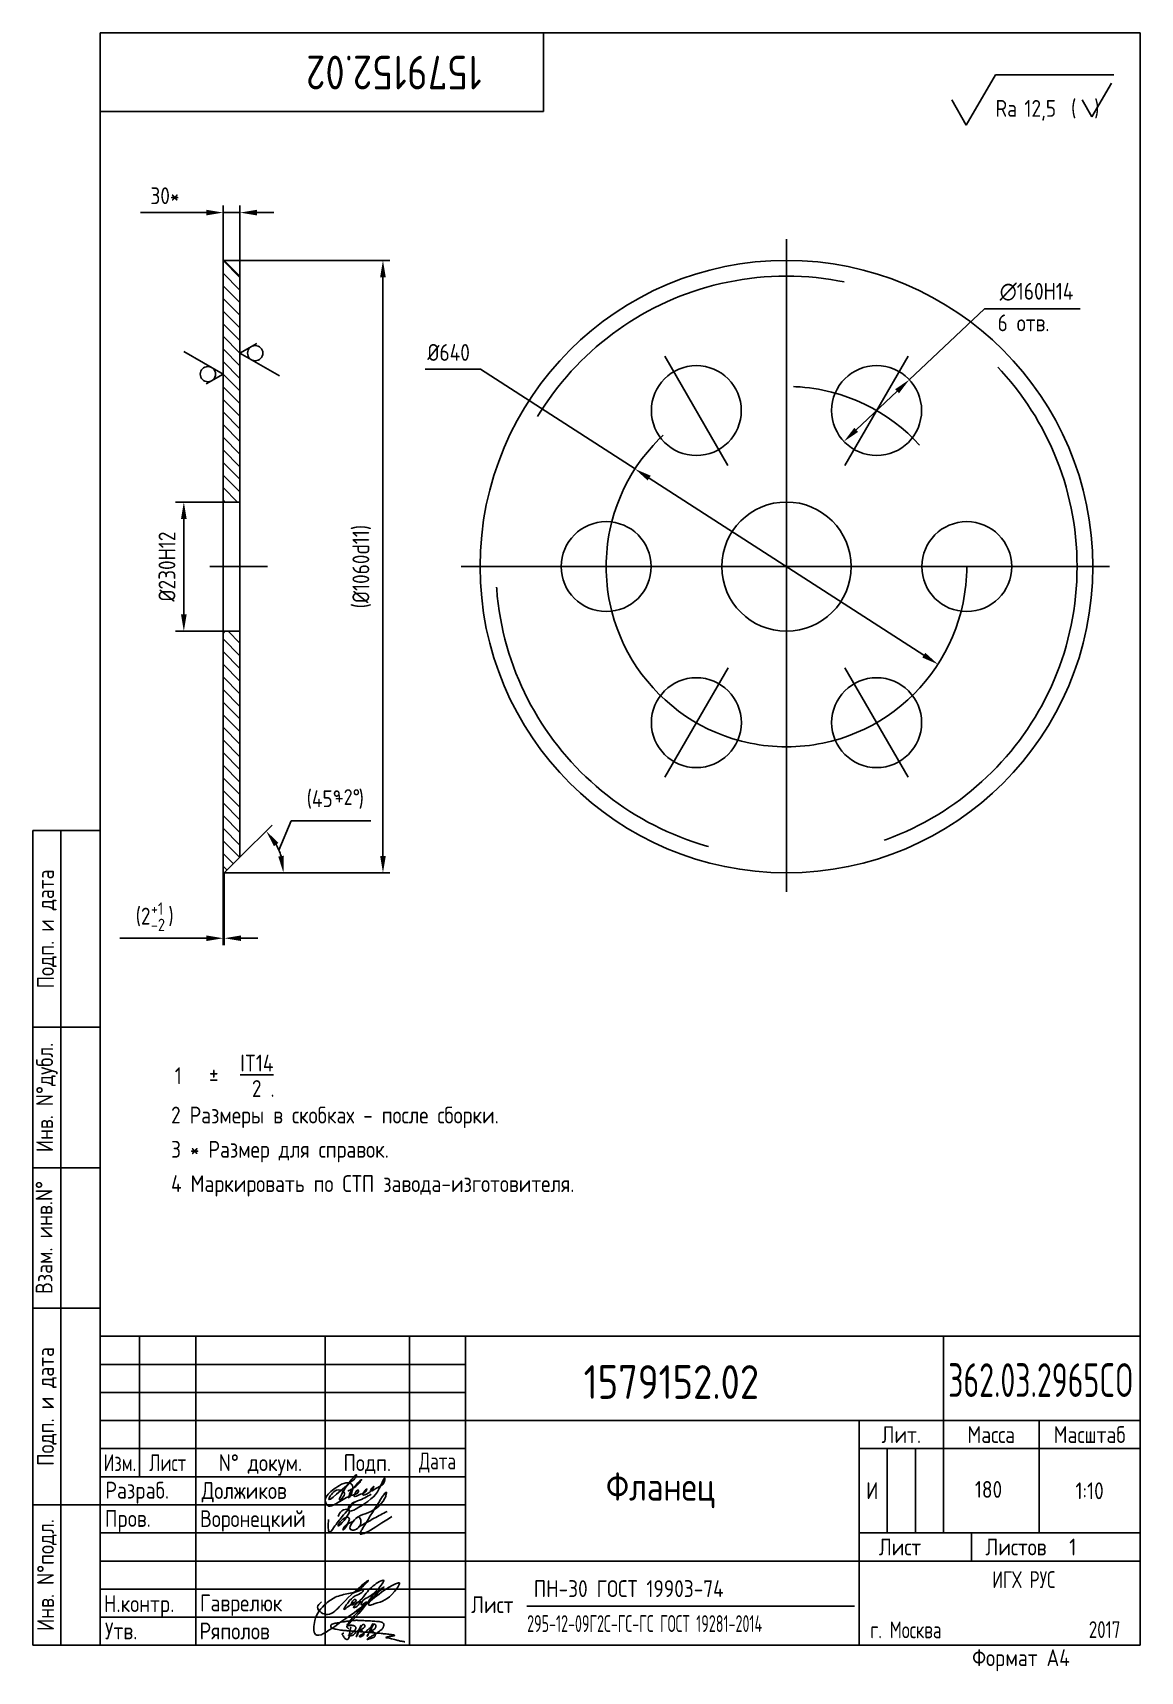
# Paper-space layout 'Layout1-A4_MCad' of a CAD drawing. Header units: millimetres. Extents: x 8 to 205, y 0 to 292.
# The model-space entities are those that its viewports show. They can reach past a viewport. Long polylines and large blocks are cut down to what shows.
import ezdxf
from ezdxf.enums import TextEntityAlignment as Align

# ---------------------------------------------------------------- set-up
doc = ezdxf.new("R2010")
doc.units = ezdxf.units.MM
doc.linetypes.add('CENTER', pattern=[50.8, 31.75, -6.35, 6.35, -6.35])
doc.linetypes.add('HIDDEN', pattern=[9.525, 6.35, -3.175])
for name, color, linetype in [('Bord', 1, 'Continuous'), ('Cen', 5, 'CENTER'), ('Con', 6, 'Continuous'), ('Cont', 6, 'Continuous'), ('Dim', 7, 'Continuous'), ('Hatch', 2, 'Continuous'), ('Hide', 2, 'HIDDEN'), ('Text', 3, 'Continuous'), ('Textb', 6, 'Continuous')]:
    doc.layers.add(name, color=color, linetype=linetype)
doc.layers.get('Defpoints').off()
doc.styles.add('Style1', font='romans.shx', dxfattribs={"width": 0.8})
doc.dimstyles.new('Dia_10', dxfattribs={"dimscale": 10, "dimtxt": 3, "dimasz": 3, "dimexe": 1.25, "dimexo": 0, "dimgap": 1.5, "dimtad": 1, "dimtoh": 1, "dimdec": 0, "dimtxsty": 'Style1', "dimcen": 2.5, "dimclrt": 3, "dimadec": 0, "dimazin": 0, "dimtfac": 1, "dimtdec": 0, "dimtmove": 0, "dimatfit": 2, "dimfxl": 1, "dimarcsym": 0})
doc.dimstyles.new('LIN 10', dxfattribs={"dimscale": 10, "dimtxt": 3, "dimasz": 3, "dimexe": 1.5, "dimexo": 0, "dimgap": 1.5, "dimtad": 1, "dimdec": 0, "dimrnd": 1, "dimdsep": 46, "dimtxsty": 'Style1', "dimcen": 0, "dimdle": 2, "dimclrd": 256, "dimclrt": 3, "dimadec": 0, "dimazin": 0, "dimtfac": 0.666667, "dimtdec": 0, "dimtmove": 0, "dimatfit": 2, "dimfxl": 1, "dimtvp": 0.833333, "dimtolj": 1, "dimtzin": 0, "dimarcsym": 0})

# ---------------------------------------------------------------- blocks, each defined once
blk = doc.blocks.new('A$C53230A76')
at = {"layer": 'Text', "style": 'Style1', "width": 0.8}
blk.add_text('2 .', height=3, dxfattribs=at).set_placement((-0.34, 0))
blk = doc.blocks.new('A$C314368CF')
at = {"layer": 'Text'}
for q in [(7.18, 6), (1.98, 3)]:
    blk.add_line((3.72, 0), q, dxfattribs=at)
at = {"layer": 'Text', "style": 'Style1', "width": 0.8}
blk.add_text('(  )', height=3, dxfattribs=at).set_placement((0, 0))
blk = doc.blocks.new('sherISO_18')
at = {"layer": 'Cont'}
for p, q in [((-30.94, -16.46), (-25.74, -7.46)), ((-25.74, -7.46), (-4.67, -7.46)), ((-30.94, -16.46), (-33.54, -11.96))]:
    blk.add_line(p, q, dxfattribs=at)
blk.add_blockref('A$C314368CF', (-12.3, -14.96))
at = {"layer": 'Textb', "style": 'Style1', "width": 0.8}
blk.add_text('Ra', height=3, dxfattribs=at).set_placement((-25.74, -14.96))
blk.add_attdef('12,5', (-20.6, -14.96), '', height=3, dxfattribs=at)
blk = doc.blocks.new('A$C63F45750')
at = {"layer": 'Text'}
for points, knots in [([(3.17, 2.37), (3.12, 2.38), (3.04, 2.41), (2.94, 2.5), (2.85, 2.57), (2.79, 2.69), (2.87, 2.77), (2.99, 2.84), (3.16, 2.89), (3.36, 2.93), (3.6, 2.95), (3.82, 2.92), (4.05, 2.87), (4.25, 2.78), (4.45, 2.63), (4.46, 2.42), (4.38, 2.26), (4.28, 2.1), (4.17, 1.94), (4.03, 1.78), (3.89, 1.62), (3.75, 1.52), (3.63, 1.43), (3.49, 1.36), (3.35, 1.3), (3.24, 1.25), (3.16, 1.21), (3.12, 1.15), (3.19, 1.1), (3.27, 1.09), (3.4, 1.07), (3.55, 1.07), (3.72, 1.12), (3.92, 1.19), (4.1, 1.34), (4.26, 1.51), (4.44, 1.65), (4.59, 1.81), (4.74, 1.93), (4.84, 2.04), (4.93, 2.14), (5.07, 2.29), (5.19, 2.53), (5.28, 2.68), (5.35, 2.96), (5.23, 2.66), (5.2, 2.44), (5.04, 2.09), (4.95, 1.81), (4.86, 1.57), (4.75, 1.31), (4.67, 1.12), (4.46, 0.78), (4.62, 1.17), (4.71, 1.45), (4.88, 1.74), (5.01, 2), (5.08, 2.19), (5.19, 2.4), (5.32, 2.58), (5.4, 2.75), (5.52, 2.89), (5.65, 3.04), (5.85, 3.1), (6.02, 3.03), (6.08, 2.87), (6.03, 2.7), (5.9, 2.51), (5.7, 2.37), (5.55, 2.23), (5.4, 2.17), (5.31, 2.12), (5.12, 2.09), (5.35, 2.07), (5.48, 2), (5.64, 1.93), (5.75, 1.8), (5.85, 1.67), (5.89, 1.54), (5.89, 1.37), (5.8, 1.2), (5.63, 1.06), (5.41, 0.94), (5.23, 0.86), (5.02, 0.92), (5.13, 1.1), (5.28, 1.16), (5.44, 1.27), (5.61, 1.36), (5.74, 1.46), (5.86, 1.53), (5.95, 1.61), (6.05, 1.69), (6.15, 1.77), (6.28, 1.87), (6.46, 2.02), (6.65, 2.19), (6.83, 2.37), (6.98, 2.49), (7.11, 2.61), (7.2, 2.74), (7.32, 2.84), (7.42, 2.97), (7.48, 3.08), (7.48, 3.27), (7.34, 3.08), (7.28, 2.94), (7.18, 2.69), (7.1, 2.46), (7, 2.22), (6.93, 1.98), (6.83, 1.78), (6.73, 1.55), (6.67, 1.34), (6.6, 1.14), (6.56, 1.03), (6.39, 0.99), (6.62, 1.33), (6.75, 1.54), (6.93, 1.87), (7.05, 2.08), (7.18, 2.32), (7.33, 2.6), (7.47, 2.89), (7.6, 3.07), (7.79, 3.18), (7.95, 3.01), (8, 2.81), (7.99, 2.62), (7.94, 2.46), (7.83, 2.33), (7.69, 2.22), (7.53, 2.11), (7.37, 2.03), (7.21, 1.99), (7.11, 1.97), (6.89, 1.98), (7.07, 1.94), (7.15, 1.9), (7.27, 1.88), (7.39, 1.84), (7.52, 1.81), (7.62, 1.72), (7.7, 1.62), (7.78, 1.51), (7.83, 1.39), (7.87, 1.26), (7.88, 1.13), (7.86, 0.99), (7.75, 0.88), (7.6, 0.77), (7.4, 0.73), (7.19, 0.66), (6.97, 0.55), (6.71, 0.48), (6.57, 0.44), (6.42, 0.42), (6.52, 0.58), (6.61, 0.64), (6.81, 0.78), (7.06, 0.89), (7.33, 1.04), (7.55, 1.16), (7.7, 1.24), (7.84, 1.32), (7.99, 1.43), (8.21, 1.58), (8.48, 1.76), (8.74, 1.95), (8.97, 2.12), (9.1, 2.29), (9.23, 2.44), (9.3, 2.6), (9.37, 2.74), (9.42, 2.92), (9.45, 3.13), (9.21, 3.48), (8.67, 3.59), (8.09, 3.63), (7.57, 3.66), (7.06, 3.74), (6.57, 3.75), (6.09, 3.74), (5.67, 3.78), (5.28, 3.78), (4.96, 3.81), (4.65, 3.83), (4.31, 3.82), (3.97, 3.79), (3.61, 3.74), (3.22, 3.67), (2.86, 3.66), (2.53, 3.61), (2.18, 3.52), (1.78, 3.54), (1.38, 3.37), (0.96, 3.35), (0.58, 3.24), (0.25, 3.19), (0.03, 3.06), (-0.03, 2.83), (0.02, 2.6), (0.26, 2.38), (0.59, 2.33), (1, 2.2), (1.48, 2.15), (1.93, 2.05), (2.35, 2.02), (2.72, 2.01), (3.11, 1.94), (3.68, 1.94), (4.25, 1.83), (4.91, 1.87), (5.53, 1.76), (6.13, 1.72), (6.73, 1.71), (7.32, 1.62), (7.99, 1.55), (8.64, 1.54), (9.16, 1.46), (9.61, 1.42), (10.03, 1.4), (10.41, 1.32), (10.73, 1.29), (11.01, 1.24), (11.18, 1.23), (11.42, 1.14), (11.18, 1.06), (11.01, 1.03), (10.71, 0.98), (10.37, 0.92), (10.1, 0.91), (9.65, 0.75), (10.22, 0.67), (10.54, 0.59), (11.08, 0.47), (11.61, 0.35), (12.17, 0.15), (12.64, 0.08), (12.98, 0.03), (13.11, 0.01), (13.18, 0)], [0, 0, 0, 0, 0.153866, 0.270441, 0.388867, 0.510533, 0.592156, 0.71333, 0.90842, 1.11344, 1.349254, 1.61246, 1.782219, 2.047249, 2.291879, 2.451528, 2.651081, 2.806158, 3.017979, 3.227348, 3.462381, 3.633009, 3.75766, 3.920516, 4.080796, 4.214529, 4.291786, 4.349969, 4.397594, 4.50822, 4.594826, 4.799244, 4.954392, 5.128468, 5.437537, 5.632649, 5.842485, 6.094987, 6.293219, 6.410959, 6.551192, 6.687808, 7.022147, 7.294342, 7.425356, 7.52079, 7.946481, 8.313051, 8.59833, 8.833695, 9.090496, 9.427695, 9.601191, 9.883219, 10.093306, 10.673943, 10.798776, 10.974628, 11.287247, 11.486184, 11.648652, 11.848902, 12.027194, 12.25348, 12.40059, 12.537783, 12.716293, 12.91523, 13.208551, 13.438489, 13.549668, 13.67779, 13.77127, 13.930001, 14.029091, 14.272112, 14.434836, 14.547084, 14.739051, 14.830983, 15.061241, 15.268922, 15.500489, 15.788979, 15.879568, 16.024283, 16.221854, 16.418714, 16.593102, 16.783247, 16.91018, 17.018213, 17.135263, 17.278205, 17.430482, 17.620087, 17.979626, 18.191789, 18.388716, 18.565718, 18.714854, 18.857929, 19.039974, 19.171375, 19.283034, 19.400085, 19.618058, 19.882245, 20.150781, 20.377854, 20.649532, 20.89723, 21.042543, 21.40016, 21.557817, 21.667145, 21.752781, 21.926256, 22.412297, 22.813145, 22.961412, 23.171289, 23.607257, 23.940428, 24.110007, 24.291214, 24.48084, 24.697609, 24.904078, 25.034245, 25.218018, 25.407651, 25.573473, 25.787447, 25.930292, 26.051316, 26.18846, 26.285312, 26.406799, 26.52425, 26.630463, 26.793722, 26.898606, 27.029313, 27.171012, 27.314101, 27.419918, 27.580557, 27.709367, 27.829268, 28.024364, 28.266961, 28.41242, 28.705761, 28.989137, 29.187748, 29.233768, 29.332802, 29.529535, 29.667094, 30.039923, 30.332117, 30.61061, 30.769982, 30.856778, 31.109923, 31.313488, 31.656425, 32.066331, 32.296628, 32.49714, 32.710276, 32.891468, 33.014834, 33.177747, 33.444503, 33.618009, 34.409008, 34.914636, 35.419802, 35.95397, 36.458179, 36.88069, 37.388403, 37.738353, 38.034261, 38.353468, 38.693154, 39.037638, 39.391136, 39.787481, 40.203773, 40.488977, 40.784975, 41.26625, 41.668005, 42.070065, 42.499388, 42.869834, 43.079573, 43.213439, 43.554591, 43.717296, 44.153724, 44.506336, 45.019111, 45.587859, 45.90191, 46.270392, 46.703958, 47.093115, 47.952647, 48.44014, 49.079253, 49.808223, 50.268654, 50.851051, 51.604831, 52.298429, 52.776925, 53.1907, 53.661988, 54.042386, 54.348524, 54.616841, 54.853814, 54.983777, 55.126096, 55.333328, 55.613101, 56.008732, 56.315809, 56.59982, 56.87931, 57.399251, 57.889617, 58.432507, 59.066698, 59.660314, 59.862668, 60.07277, 60.07277, 60.07277, 60.07277]), ([(2.31, 1.53), (2.26, 1.52), (2.17, 1.51), (2.06, 1.48), (1.93, 1.38), (2.07, 1.25), (2.14, 1.11), (2.26, 0.93), (2.39, 0.72), (2.57, 0.54), (2.71, 0.44), (2.86, 0.4), (3.02, 0.43), (3.14, 0.54), (3.21, 0.79), (3.25, 1.07), (3.31, 1.4), (3.35, 1.67), (3.38, 1.92), (3.47, 2.19), (3.5, 2.43), (3.54, 2.59), (3.56, 2.64)], [0, 0, 0, 0, 0.15847, 0.269731, 0.363591, 0.555514, 0.688037, 0.848606, 1.204359, 1.433632, 1.58673, 1.729549, 1.880686, 2.057874, 2.19169, 2.63505, 2.928153, 3.184121, 3.441863, 3.696117, 4.025873, 4.178055, 4.178055, 4.178055, 4.178055])]:
    blk.add_open_spline(points, degree=3, knots=knots, dxfattribs=at)
blk = doc.blocks.new('*U37')
at = {"layer": 'Cen'}
blk.add_line((56.3, -97.2), (-55.9, 97.2), dxfattribs=at)
at = {"layer": 'Cont'}
blk.add_circle((0, 0.3), 80, dxfattribs=at)
blk = doc.blocks.new('*U38')
at = {"layer": 'Dim', "color": 0, "linetype": 'ByBlock', "lineweight": -2}
for p, rotation in [((3016.6, 3472.2), 300), ((2536.1, 3194.5), 59.99999999999996), ((3177, 3194.8), 240), ((2696.5, 2917), 120.00000000000001), ((3016.9, 2917.2), 180)]:
    blk.add_blockref('*U37', p, dxfattribs=dict(at, rotation=rotation))
blk.add_blockref('*U37', (2696.2, 3472), dxfattribs=at)
blk = doc.blocks.new('*D39')
at = {"layer": 'Dim', "color": 0, "lineweight": -2, "transparency": 16777216}
for p, q in [((3303.1, 1209.8), (3186, 1209.8)), ((3333.1, 1124.4), (3333.1, 1222.3)), ((3363.1, 1209.8), (3333.1, 1209.8)), ((3363.1, 1096.7), (3363.1, 1222.3)), ((3393.1, 1209.8), (3423.1, 1209.8))]:
    blk.add_line(p, q, dxfattribs=at)
at = {"layer": 'Dim', "color": 0, "transparency": 16777216}
for points in [[(3303.1, 1214.8), (3303.1, 1204.8), (3333.1, 1209.8)], [(3393.1, 1214.8), (3393.1, 1204.8), (3363.1, 1209.8)]]:
    blk.add_solid(points, dxfattribs=at)
at = {"layer": 'Dim', "color": 3, "transparency": 16777216, "insert": (3229.6, 1239.8), "char_height": 30, "attachment_point": 5, "style": 'Style1'}
blk.add_mtext('30*', dxfattribs=at)
blk = doc.blocks.new('*D40')
at = {"layer": 'Dim', "color": 0, "lineweight": -2, "transparency": 16777216}
for p, q in [((3333.1, 694.7), (3248.2, 694.7)), ((3333.1, 464.7), (3248.2, 464.7))]:
    blk.add_line(p, q, dxfattribs=at)
at = {"layer": 'Dim', "lineweight": -2, "transparency": 16777216}
blk.add_line((3263.2, 664.7), (3263.2, 494.7), dxfattribs=at)
at = {"layer": 'Dim', "transparency": 16777216}
for points in [[(3258.2, 664.7), (3268.2, 664.7), (3263.2, 694.7)], [(3258.2, 494.7), (3268.2, 494.7), (3263.2, 464.7)]]:
    blk.add_solid(points, dxfattribs=at)
at = {"layer": 'Dim', "color": 3, "transparency": 16777216, "insert": (3233.2, 579.7), "char_height": 30, "attachment_point": 5, "rotation": 90, "style": 'Style1'}
blk.add_mtext('\\A1;%%c230H12', dxfattribs=at)
blk = doc.blocks.new('*D41')
at = {"layer": 'Dim', "color": 0, "lineweight": -2, "transparency": 16777216}
for p, q in [((3335.1, 1124.7), (3629.9, 1124.7)), ((3617.4, 1094.7), (3617.4, 64.7)), ((3348.1, 34.7), (3629.9, 34.7))]:
    blk.add_line(p, q, dxfattribs=at)
at = {"layer": 'Dim', "color": 0, "transparency": 16777216}
for points in [[(3612.4, 1094.7), (3622.4, 1094.7), (3617.4, 1124.7)], [(3612.4, 64.7), (3622.4, 64.7), (3617.4, 34.7)]]:
    blk.add_solid(points, dxfattribs=at)
at = {"layer": 'Dim', "color": 3, "transparency": 16777216, "insert": (3579.6, 579.7), "char_height": 30, "attachment_point": 5, "rotation": 90, "style": 'Style1'}
blk.add_mtext('(%%c1060d11)', dxfattribs=at)
blk = doc.blocks.new('*D42')
at = {"layer": 'Dim', "color": 0, "lineweight": -2, "transparency": 16777216}
for p, q in [((4553.7, 912.4), (4687.4, 1038.8)), ((4687.4, 1038.8), (4857.8, 1038.8)), ((4459.3, 823.1), (4531.9, 891.8))]:
    blk.add_line(p, q, dxfattribs=at)
at = {"layer": 'Dim', "color": 0, "transparency": 16777216}
for points in [[(4528.5, 895.4), (4535.4, 888.1), (4553.7, 912.4)], [(4455.8, 826.7), (4462.7, 819.4), (4437.5, 802.4)]]:
    blk.add_solid(points, dxfattribs=at)
at = {"layer": 'Dim', "color": 3, "transparency": 16777216, "insert": (4780.1, 1068.8), "char_height": 30, "attachment_point": 5, "style": 'Style1'}
blk.add_mtext('∅160H14', dxfattribs=at)
blk = doc.blocks.new('*D43')
at = {"layer": 'Dim', "color": 0, "lineweight": -2, "transparency": 16777216}
for p, q in [((3790.9, 930.9), (3692.4, 930.9)), ((4065.8, 753.5), (3790.9, 930.9)), ((4579.5, 422.1), (4091, 737.3))]:
    blk.add_line(p, q, dxfattribs=at)
at = {"layer": 'Dim', "color": 0, "transparency": 16777216}
for points in [[(4093.7, 741.5), (4088.3, 733.1), (4065.8, 753.5)], [(4582.2, 426.3), (4576.8, 417.9), (4604.7, 405.8)]]:
    blk.add_solid(points, dxfattribs=at)
at = {"layer": 'Dim', "color": 3, "transparency": 16777216, "insert": (3734.2, 960.9), "char_height": 30, "attachment_point": 5, "style": 'Style1'}
blk.add_mtext('%%c640', dxfattribs=at)
blk = doc.blocks.new('sherISO_09')
at = {"layer": 'Text'}
for q in [(4.04, 7), (-1.73, 3)]:
    blk.add_line((0, 0), q, dxfattribs=at)
blk.add_circle((0, 2.71), 1.35, dxfattribs=at)
blk = doc.blocks.new('*D44')
at = {"layer": 'Dim', "color": 0, "lineweight": -2, "transparency": 16777216}
for p, q in [((3333.1, 34.7), (3333.1, -94.2)), ((3335.1, 34.7), (3335.1, -94.2)), ((3303.1, -81.7), (3149.4, -81.7)), ((3335.1, -81.7), (3333.1, -81.7)), ((3365.1, -81.7), (3395.1, -81.7))]:
    blk.add_line(p, q, dxfattribs=at)
at = {"layer": 'Dim', "color": 0, "transparency": 16777216}
for points in [[(3303.1, -76.7), (3303.1, -86.7), (3333.1, -81.7)], [(3365.1, -76.7), (3365.1, -86.7), (3335.1, -81.7)]]:
    blk.add_solid(points, dxfattribs=at)
at = {"layer": 'Dim', "color": 3, "transparency": 16777216, "insert": (3211.3, -43.8), "char_height": 30, "attachment_point": 5, "style": 'Style1'}
blk.add_mtext('(2  )', dxfattribs=at)
blk = doc.blocks.new('*D45')
at = {"layer": 'Dim', "color": 0, "lineweight": -2, "transparency": 16777216}
for p, q in [((3363.1, 62.7), (3420.2, 119.7)), ((3335.1, 34.7), (3455.4, 34.7))]:
    blk.add_line(p, q, dxfattribs=at)
at = {"layer": 'Dim', "lineweight": -2, "transparency": 16777216}
for p, q in [((3432.4, 75), (3454.1, 127.3)), ((3454.1, 127.3), (3596, 127.3))]:
    blk.add_line(p, q, dxfattribs=at)
blk.add_arc((3335.1, 34.7), 105.3, 16.3824, 28.6186, dxfattribs=at)
at = {"layer": 'Dim', "transparency": 16777216}
for points in [[(3423.6, 82.1), (3431.6, 88.1), (3409.6, 109.1)], [(3441.1, 65.1), (3431.2, 63.7), (3440.4, 34.7)]]:
    blk.add_solid(points, dxfattribs=at)
at = {"layer": 'Dim', "color": 3, "transparency": 16777216, "insert": (3532.6, 165.2), "char_height": 30, "attachment_point": 5, "style": 'Style1'}
blk.add_mtext('\\A1;(45°  )', dxfattribs=at)

msp = doc.modelspace()

# ---------------------------------------------------------------- linework, layer by layer
at = {"layer": 'Cen', "ltscale": 0.4}
for p, q in [((4335.2, 1162.8), (4335.2, 1)), ((3756.5, 579.7), (4909.7, 579.7))]:
    msp.add_line(p, q, dxfattribs=at)
at = {"layer": 'Cen', "ltscale": 0.15}
msp.add_line((3412.3, 579.7), (3309.6, 579.7), dxfattribs=at)
at = {"layer": 'Cen', "ltscale": 0.4}
msp.add_circle((4335.2, 579.7), 320.7, dxfattribs=at)
at = {"layer": 'Cont'}
for p, q in [((3333.1, 1124.7), (3333.1, 579.7)), ((3335.1, 1124.7), (3333.1, 1124.7)), ((3333.1, 1119.7), (3333.1, 1124.7)), ((3333.1, 1124.7), (3335.1, 1124.7)), ((3363.1, 1096.7), (3335.1, 1124.7)), ((3363.1, 1096.7), (3363.1, 579.7)), ((3333.1, 694.7), (3363.1, 694.7)), ((3333.1, 34.7), (3333.1, 579.7)), ((3363.1, 62.7), (3363.1, 579.7)), ((3333.1, 464.7), (3363.1, 464.7)), ((3333.1, 464.7), (3363.1, 464.7)), ((3363.1, 62.7), (3335.1, 34.7)), ((3333.1, 39.7), (3333.1, 34.7)), ((3333.1, 39.7), (3333.1, 34.7)), ((3335.1, 34.7), (3333.1, 34.7)), ((3333.1, 34.7), (3335.1, 34.7)), ((3335.1, 34.7), (3333.1, 34.7)), ((3333.1, 34.7), (3335.1, 34.7))]:
    msp.add_line(p, q, dxfattribs=at)
for radius in [545, 115]:
    msp.add_circle((4335.2, 579.7), radius, dxfattribs=at)
at = {"layer": 'Hatch'}
for p, q in [((3363.1, 1094.4), (3333.1, 1124.4)), ((3363.1, 1071.9), (3333.1, 1101.9)), ((3363.1, 1049.5), (3333.1, 1079.5)), ((3363.1, 1027), (3333.1, 1057)), ((3363.1, 1004.6), (3333.1, 1034.6)), ((3363.1, 982.1), (3333.1, 1012.1)), ((3363.1, 959.7), (3333.1, 989.7)), ((3363.1, 937.2), (3333.1, 967.2)), ((3363.1, 914.8), (3333.1, 944.8)), ((3363.1, 892.3), (3333.1, 922.3)), ((3363.1, 869.9), (3333.1, 899.9)), ((3363.1, 847.4), (3333.1, 877.4)), ((3363.1, 825), (3333.1, 855)), ((3363.1, 802.5), (3333.1, 832.5)), ((3363.1, 780.1), (3333.1, 810.1)), ((3363.1, 757.6), (3333.1, 787.6)), ((3363.1, 735.2), (3333.1, 765.2)), ((3363.1, 712.7), (3333.1, 742.7)), ((3358.7, 694.7), (3333.1, 720.3)), ((3336.3, 694.7), (3333.1, 697.8)), ((3336.3, 464.7), (3333.1, 461.5)), ((3363.1, 420.9), (3333.1, 450.9)), ((3363.1, 443.3), (3341.8, 464.7)), ((3363.1, 398.4), (3333.1, 428.4)), ((3363.1, 376), (3333.1, 406)), ((3363.1, 353.5), (3333.1, 383.5)), ((3363.1, 331), (3333.1, 361)), ((3363.1, 308.6), (3333.1, 338.6)), ((3363.1, 286.1), (3333.1, 316.1)), ((3363.1, 263.7), (3333.1, 293.7)), ((3363.1, 241.2), (3333.1, 271.2)), ((3363.1, 218.8), (3333.1, 248.8)), ((3363.1, 196.3), (3333.1, 226.3)), ((3363.1, 173.9), (3333.1, 203.9)), ((3363.1, 151.4), (3333.1, 181.4)), ((3363.1, 129), (3333.1, 159)), ((3363.1, 106.5), (3333.1, 136.5)), ((3363.1, 84.1), (3333.1, 114.1)), ((3362.6, 62.2), (3333.1, 91.6)), ((3351.4, 50.9), (3333.1, 69.2)), ((3340.2, 39.7), (3333.1, 46.7))]:
    msp.add_line(p, q, dxfattribs=at)
at = {"layer": 'Hide'}
msp.add_circle((4335.2, 579.7), 517, dxfattribs=at)

# ---------------------------------------------------------------- block references
at = {"layer": 'Dim'}
msp.add_blockref('*U38', (1478.7, -2614.9), dxfattribs=at)
at = {"layer": 'Hatch', "xscale": 10, "yscale": 10, "zscale": 10}
for p, rotation in [((3333.1, 922.3), 90), ((3363.1, 959.7), 270)]:
    msp.add_blockref('sherISO_09', p, dxfattribs=dict(at, rotation=rotation))

# ---------------------------------------------------------------- texts
at = {"layer": 'Text', "style": 'Style1', "width": 0.8}
for s, height, p in [('6 отв.', 30, (4710.8, 998.6)), ('+2%%D', 28, (3531.6, 155.6)), ('+1', 22, (3204.7, -40)), ('-2', 22, (3204.7, -68.9))]:
    msp.add_text(s, height=height, dxfattribs=at).set_placement(p)

# ---------------------------------------------------------------- dimensions: what is measured, and where the dimension line sits
at = {"layer": 'Dim'}
dim = msp.add_linear_dim(base=(3333.1, 1209.8), p1=(3363.1, 1096.7), p2=(3333.1, 1124.4), text='<>*', dimstyle='Dia_10', dxfattribs=at)
dim.commit()
dim.dimension.update_dxf_attribs({"geometry": '*D39', "text_midpoint": (3229.6, 1239.8)})
dim = msp.add_linear_dim(base=(3617.4, 34.7), p1=(3335.1, 1124.7), p2=(3348.1, 34.7), angle=90, text='(%%c1060d11)', dimstyle='Dia_10', dxfattribs=at)
dim.commit()
dim.dimension.update_dxf_attribs({"geometry": '*D41', "text_midpoint": (3579.6, 579.7)})
for p1, p2, text, picture, middle in [((4437.5, 802.4), (4553.7, 912.4), '<>H14', '*D42', (4780.1, 1038.8)), ((4604.7, 405.8), (4065.8, 753.5), '%%c640', '*D43', (3734.2, 930.9))]:
    dim = msp.add_diameter_dim_2p(p1=p1, p2=p2, text=text, dimstyle='Dia_10', dxfattribs=at)
    dim.commit()
    dim.dimension.update_dxf_attribs({"geometry": picture, "text_midpoint": middle, "dimtype": 163})
dim = msp.add_linear_dim(base=(3263.2, 464.7), p1=(3333.1, 694.7), p2=(3333.1, 464.7), angle=90, text='%%c230H12', dimstyle='LIN 10', override={"dimtp": 0, "dimtm": 0, "dimtdec": 3, "dimtzin": 0}, dxfattribs=at)
dim.commit()
dim.dimension.update_dxf_attribs({"geometry": '*D40', "text_midpoint": (3233.2, 579.7)})
dim = msp.add_angular_dim_2l(base=(3436.8, 61.9), line1=((3363.1, 62.7), (3335.1, 34.7)), line2=((3333.1, 34.7), (3335.1, 34.7)), text='(<>  )', dimstyle='LIN 10', override={"dimtmove": 1}, dxfattribs=at)
dim.commit()
dim.dimension.update_dxf_attribs({"geometry": '*D45', "text_midpoint": (3532.6, 165.2), "dimtype": 162})
dim = msp.add_linear_dim(base=(3335.1, -81.7), p1=(3333.1, 34.7), p2=(3335.1, 34.7), text='(<>  )', dimstyle='Dia_10', dxfattribs=at)
dim.commit()
dim.dimension.update_dxf_attribs({"geometry": '*D44', "text_midpoint": (3211.3, -81.7), "dimtype": 160})

psp = doc.layouts.new('Layout1-A4_MCad')

# ---------------------------------------------------------------- linework, layer by layer
at = {"layer": 'Bord'}
for p, q in [((20, 55), (85, 55)), ((20, 50), (85, 50)), ((20, 45), (85, 45)), ((160, 40), (160, 25)), ((165, 40), (165, 25)), ((20, 30), (85, 30)), ((20, 25), (85, 25)), ((20, 20), (85, 20)), ((20, 15), (85, 15)), ((20, 10), (85, 10))]:
    psp.add_line(p, q, dxfattribs=at)
at = {"layer": 'Cont'}
for p, q in [((205, 292), (20, 292)), ((20, 292), (20, 5)), ((98.87, 278), (98.87, 292)), ((205, 292), (205, 5)), ((205, 292), (205, 5)), ((20, 278), (98.87, 278)), ((8, 5), (8, 150)), ((8, 150), (20, 150)), ((13, 5), (13, 150)), ((8, 115), (20, 115)), ((20, 90), (8, 90)), ((20, 65), (8, 65)), ((20, 60), (20, 5)), ((205, 60), (20, 60)), ((20, 60), (205, 60)), ((27, 60), (27, 35)), ((37, 60), (37, 5)), ((60, 5), (60, 60)), ((75, 60), (75, 5)), ((85, 5), (85, 60)), ((170, 60), (170, 25)), ((85, 45), (205, 45)), ((155, 5), (155, 45)), ((187, 25), (187, 45)), ((20, 40), (85, 40)), ((205, 40), (155, 40)), ((85, 35), (20, 35)), ((20, 30), (8, 30)), ((155, 25), (205, 25)), ((175, 25), (175, 20)), ((205, 20), (85, 20)), ((20, 5), (8, 5)), ((20, 5), (205, 5))]:
    psp.add_line(p, q, dxfattribs=at)
at = {"layer": 'Text'}
psp.add_line((95.87, 11.94), (154.18, 11.94), dxfattribs=at)
for points, knots in [([(62.57, 31.1), (62.99, 32.02), (63.53, 33.2), (65.79, 35.77), (65.35, 34.61), (63.84, 33.58), (59.64, 29.47), (61.29, 32.21), (62.27, 32.89), (63.83, 32.2), (63.19, 31.39), (62.67, 30.71), (62.51, 30.97), (62.55, 31.06), (62.57, 31.1)], [0, 0, 0, 0, 4.062617, 5.226919, 5.800291, 6.663227, 11.774431, 12.938639, 14.11351, 15.354081, 16.396133, 16.918576, 17.03251, 17.182794, 17.182794, 17.182794, 17.182794]), ([(68.22, 31.89), (67.46, 31.47), (66.14, 30.74), (64.27, 30.16), (63.95, 28.23), (68.88, 31.33), (69.21, 31.94), (70.62, 34.97), (70.58, 33.53), (69.71, 33.4), (67.52, 31.93), (68.83, 33.68), (68.3, 32.17), (65.77, 31.06), (67.66, 33.23), (67.12, 32.03), (66.39, 32.06), (64.52, 30.82), (65.86, 33.08), (65.98, 31.99), (64.07, 31.55), (62.8, 30.71), (60.66, 29.36), (59.61, 31.1), (61.11, 32.51), (62.52, 33.48), (63.8, 34.11), (64.76, 33.7), (65.17, 32.71), (63.87, 30.4), (64.57, 32.68), (65.17, 33.13), (66.82, 34.95), (65.83, 33.49), (65.1, 32.95), (64.3, 32.56), (64.05, 32.44)], [0, 0, 0, 0, 2.703743, 4.672825, 5.02799, 7.955933, 13.437489, 13.883188, 14.189441, 16.413959, 17.478513, 18.47964, 18.959294, 20.910841, 22.003091, 22.470554, 23.533771, 24.710748, 26.01626, 26.201331, 27.488187, 30.382065, 32.258784, 33.069724, 35.439902, 37.010787, 38.612861, 39.32109, 39.818865, 41.83144, 42.782113, 44.494961, 45.867914, 46.467245, 48.290622, 49.101188, 49.101188, 49.101188, 49.101188]), ([(62.3, 27.91), (62.46, 28.29), (62.78, 29.04), (65.28, 29.6), (63.47, 27.15), (61.96, 25.82), (63.01, 27.81), (65.15, 27.89), (62.68, 24.59), (63.74, 26.8), (64.91, 26.69), (65.88, 28.19), (66.72, 26.82), (65.88, 25.48), (63.85, 25.48), (65.43, 27.88), (67.84, 28.55), (70.21, 29.84), (71.7, 34.27), (67.92, 27.73), (65.25, 23.59), (68.72, 25.86), (71.86, 27.91)], [0, 0, 0, 0, 1.213353, 2.399709, 5.497648, 5.861317, 7.611627, 8.43806, 10.837371, 11.583123, 13.461301, 14.534506, 15.162086, 17.217848, 17.944717, 20.123775, 21.948027, 26.460707, 27.144718, 34.52243, 35.159468, 41.304292, 41.304292, 41.304292, 41.304292]), ([(60.61, 27.36), (60.57, 26.91), (60.51, 26.24), (60.66, 24.7), (62, 26.6), (63.13, 28.03), (64.51, 29.64), (65.31, 30.58)], [0, 0, 0, 0, 1.523947, 2.237958, 3.351836, 5.856423, 9.374056, 9.374056, 9.374056, 9.374056]), ([(71.04, 28.81), (70.27, 28.42), (68.56, 27.54), (66.89, 26.59), (65.96, 26.06)], [0, 0, 0, 0, 2.587978, 5.77327, 5.77327, 5.77327, 5.77327]), ([(59.35, 12.73), (59.02, 12.42), (58.14, 11.61), (60.53, 9.75), (63.66, 13.01), (65.15, 14.62), (68.04, 16.84), (66.14, 14.76), (64.73, 14.24), (62.03, 13.86), (59.73, 12.19), (58, 10.15), (57.85, 5.63), (64.01, 10), (67.76, 12.61), (71.04, 15.31), (73.71, 16.44), (71.39, 13.11), (70.1, 12.8), (66.79, 11.73), (69.06, 14.17), (71.13, 15.88), (68.44, 14.08), (67.33, 11.98), (62.55, 6.85), (65.15, 10.33), (68.27, 13.55), (66.13, 11.75), (66.68, 13.08), (67.85, 13.61), (69.03, 14.46), (71.29, 17.31), (67.67, 15.2), (67.37, 13.9), (64.33, 11.3), (65.95, 11.99), (66.55, 13.21), (65.49, 12.43), (64.19, 11.9), (65.24, 13.55), (65.6, 12.83), (64.53, 12.37), (62.72, 10.62), (64.21, 12.86), (65.13, 13.82), (66.29, 14.13), (67.24, 15.17), (65.99, 14.68), (64.95, 14.28)], [0, 0, 0, 0, 1.17994, 3.087717, 5.863103, 12.338328, 12.854096, 14.088578, 16.834551, 19.302558, 21.570562, 25.210018, 27.650956, 31.348291, 40.129863, 44.562748, 45.223917, 46.979401, 51.214655, 52.099288, 55.323111, 56.227801, 58.471865, 60.028126, 65.752911, 68.466223, 71.038525, 71.934922, 72.780229, 73.495807, 76.028152, 77.999346, 80.11892, 83.1954, 85.334448, 86.270878, 87.060466, 88.110212, 88.803314, 89.989889, 90.197567, 90.706974, 92.884587, 94.19917, 96.055742, 97.375783, 97.753899, 99.636325, 99.636325, 99.636325, 99.636325])]:
    psp.add_open_spline(points, degree=3, knots=knots, dxfattribs=at)

# ---------------------------------------------------------------- block references
at = {"layer": 'Cont'}
psp.add_blockref('A$C63F45750', (61.03, 5.62), dxfattribs=at)
at = {"layer": 'Text'}
psp.add_blockref('sherISO_18', (205, 292), dxfattribs=at).add_auto_attribs({'12,5': '12,5'})
psp.add_blockref('A$C53230A76', (47.32, 102.59), dxfattribs=at)

# ---------------------------------------------------------------- texts
at = {"layer": 'Con', "style": 'Style1', "width": 0.8}
psp.add_text('1579152.02', height=6, rotation=180, dxfattribs=at).set_placement((87.85, 287.92))
psp.add_text('1579152.02', height=6, dxfattribs=at).set_placement((105.99, 48.86))
at = {"layer": 'Cont', "style": 'Style1', "width": 0.8}
psp.add_text('Фланец', height=5, dxfattribs=at).set_placement((109.96, 30.75))
at = {"layer": 'Text', "style": 'Style1', "width": 0.8}
for s, p in [('Подп. и дата', (10.5, 132.5)), ('Инв. N%%dдубл.', (10.5, 102.5)), ('Взам. инв.N%%d ', (10, 78.38)), ('Подп. и дата', (10.5, 47.5)), ('Инв. N%%dподл.', (10.5, 17.5))]:
    psp.add_text(s, height=3, rotation=90, dxfattribs=at).set_placement(p, align=Align.MIDDLE)
at = {"layer": 'Text', "style": 'Style1'}
for s, width, p in [('%%UIT14', 0.8, (44.91, 107.12)), ('1 ', 0.8, (33.26, 104.87)), (' %%P', 0.8, (37.75, 104.97)), ('2 Размеры в скобках - после сборки.   ', 0.8, (32.6, 97.87)), ('3 * Размер для справок.', 0.8, (32.6, 91.77)), ('4 Маркировать по СТП завода-изготовителя.', 0.8, (32.6, 85.67)), ('Разpаб.', 0.8, (20.92, 31.1)), ('Должиков', 0.8, (38.04, 31.04)), ('180', 0.8, (175.59, 31.24)), ('Пpов.', 0.8, (20.84, 26.08)), ('Воронецкий', 0.8, (37.75, 26.04)), ('ПН-30 ГОСТ 19903-74', 0.8, (97.11, 13.58)), ('Н.контp.', 0.8, (20.67, 10.92)), ('Гаврелюк', 0.8, (37.75, 11.04)), ('Лист', 0.8, (85.98, 10.73)), ('Утв.', 0.8, (20.84, 6.06)), ('Ряполов', 0.8, (37.67, 6.04)), ('295-12-09Г2С-ГС-ГС ГОСТ 19281-2014', 0.58, (95.94, 7.36)), ('г. Москва', 0.7, (156.98, 6.25)), ('Фоpмат А4', 0.8, (175.11, 1.29))]:
    psp.add_text(s, height=3, dxfattribs=dict(at, width=width)).set_placement(p)
for s, width, p in [('Лит.', 0.8, (162.5, 42.5)), ('Масса', 0.8, (178.5, 42.5)), ('Масштаб', 0.8, (196, 42.5)), ('Изм.', 0.7, (23.5, 37.5)), ('Лист', 0.7, (32, 37.5)), ('N%%d докум.', 0.8, (48.5, 37.5)), ('Подп.', 0.8, (67.5, 37.5)), ('Лист', 0.8, (162.27, 22.5)), ('Листов', 0.8, (182.9, 22.5))]:
    psp.add_text(s, height=3, dxfattribs=dict(at, width=width)).set_placement(p, align=Align.MIDDLE_CENTER)
at = {"layer": 'Text', "style": 'Style1', "width": 0.7}
for s, p in [('Дата', (80, 37.5)), ('ИГХ РУС', (184.29, 16.69))]:
    psp.add_text(s, height=3, dxfattribs=at).set_placement(p, align=Align.MIDDLE)
at = {"layer": 'Text', "style": 'Style1'}
for tag, p, s, width in [('И', (156.24, 31.03), 'И', 0.8), ('2017', (195.86, 6.29), '', 0.7)]:
    psp.add_attdef(tag, p, s, height=3, dxfattribs=dict(at, width=width))
at = {"layer": 'Text', "style": 'Style1', "width": 0.8}
psp.add_attdef('1:10', text='', height=3, dxfattribs=at).set_placement((196, 32.5), align=Align.MIDDLE)
psp.add_attdef('1', text='', height=3, dxfattribs=at).set_placement((193, 22.5), align=Align.MIDDLE_CENTER)
at = {"layer": 'Textb', "style": 'Style1', "width": 0.480921}
psp.add_attdef('362.03.2965CO', text='', height=6, dxfattribs=at).set_placement((170.84, 49.2), (203.81, 49.2), align=Align.FIT)

# ---------------------------------------------------------------- viewports
at = {"layer": 'Defpoints'}
psp.add_viewport(center=(112.5, 200.7), size=(185, 182.5941), view_center_point=(4039.49, 616.87), view_height=1825.9407, dxfattribs=at)

doc.saveas('drawing.dxf')
